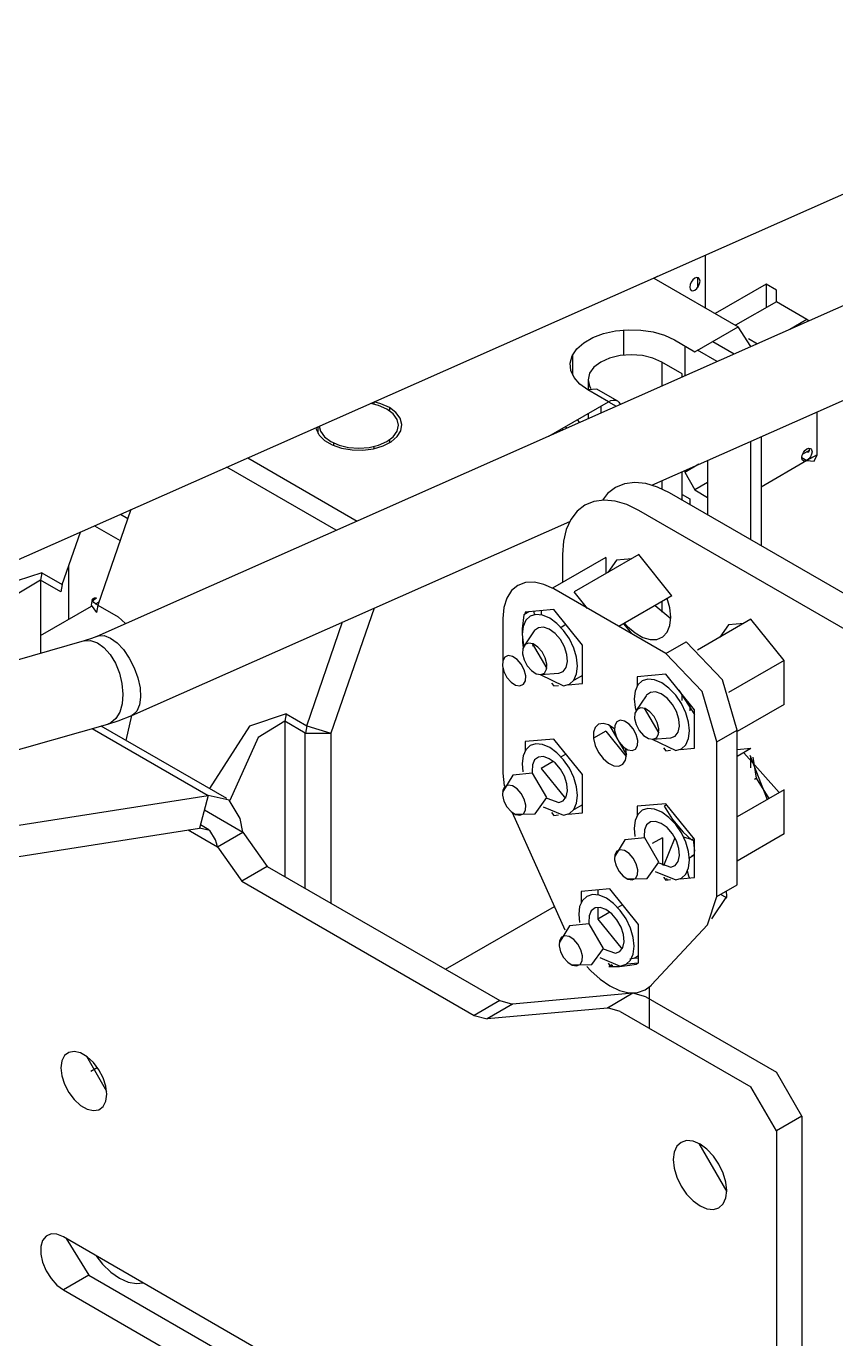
# Model space of a CAD drawing. Extents: x 0 to 258, y 0 to 184.
# Drawn here: x 17.11 to 22.73, y 50.3 to 59.41 of the extents above; entities that cross this region are included whole.
import ezdxf

# ---------------------------------------------------------------- set-up
doc = ezdxf.new("R2010")
doc.units = 0

msp = doc.modelspace()

# ---------------------------------------------------------------- linework, layer by layer
for p, q in [((15.119458, 54.852652), (25.414382, 59.413004)), ((25.414382, 58.638305), (17.602834, 55.178089)), ((21.455691, 56.228483), (25.414382, 57.982139)), ((21.825843, 57.823389), (21.825843, 57.459852)), ((21.493791, 57.676281), (21.47236, 57.663846)), ((21.46945, 57.665433), (22.055766, 57.327032)), ((21.722444, 57.619637), (21.719745, 57.602465)), ((21.719745, 57.602465), (21.722444, 57.58839)), ((21.730117, 57.637311), (21.722444, 57.619637)), ((21.722444, 57.58839), (21.730117, 57.579579)), ((21.7416, 57.652789), (21.730117, 57.637311)), ((21.730117, 57.579579), (21.7416, 57.577462)), ((21.75512, 57.663716), (21.7416, 57.652789)), ((21.7416, 57.577462), (21.75512, 57.582172)), ((21.76864, 57.668426), (21.75512, 57.663716)), ((21.75512, 57.582172), (21.76864, 57.593099)), ((21.780096, 57.666309), (21.76864, 57.668426)), ((21.76864, 57.593099), (21.780096, 57.608577)), ((21.772926, 57.668608), (21.772926, 57.597965)), ((21.787769, 57.657499), (21.780096, 57.666309)), ((21.780096, 57.608577), (21.787769, 57.626251)), ((21.790468, 57.643423), (21.787769, 57.657499)), ((21.787769, 57.626251), (21.790468, 57.643423)), ((22.249969, 57.6231), (21.896487, 57.418842)), ((22.249969, 57.6231), (22.249969, 57.459852)), ((22.320878, 57.58209), (22.249969, 57.6231)), ((22.320878, 57.500598), (22.320878, 57.58209)), ((22.320878, 57.500598), (22.038038, 57.337351)), ((22.532809, 57.378096), (22.320878, 57.500598)), ((21.203168, 57.298811), (21.290922, 57.306828)), ((21.260164, 57.305336), (21.260164, 57.130182)), ((21.290922, 57.306828), (21.37965, 57.304156)), ((21.755199, 57.15373), (22.055766, 57.327032)), ((22.143102, 57.189337), (22.055641, 57.327151)), ((22.532809, 57.378096), (22.413217, 57.30904)), ((22.54681, 57.36855), (22.533026, 57.378075)), ((22.547075, 57.368286), (22.54681, 57.36855)), ((20.934489, 57.173203), (20.982879, 57.216219)), ((20.982879, 57.216219), (21.045707, 57.252488)), ((21.045707, 57.252488), (21.120221, 57.280423)), ((21.120221, 57.280423), (21.203168, 57.298811)), ((21.37965, 57.304156), (21.465473, 57.290874)), ((21.465473, 57.290874), (21.544636, 57.267591)), ((21.544636, 57.267591), (21.613687, 57.235311)), ((21.613647, 57.235221), (21.755199, 57.15373)), ((21.878759, 57.225167), (22.028513, 57.138649)), ((22.126409, 57.24554), (22.188586, 57.209557)), ((20.888759, 57.074659), (20.902649, 57.125319)), ((20.902649, 57.125319), (20.934489, 57.173203)), ((20.906682, 56.990482), (20.906682, 57.133357)), ((21.235534, 57.127039), (21.163179, 57.109735)), ((21.313179, 57.132939), (21.235534, 57.127039)), ((21.390826, 57.127039), (21.313179, 57.132939)), ((21.463179, 57.109735), (21.390826, 57.127039)), ((21.684291, 57.194476), (21.684291, 56.986249)), ((21.908657, 57.085467), (21.772662, 57.163784)), ((20.893415, 57.023436), (20.888759, 57.074659)), ((21.053372, 57.046344), (21.023402, 57.004574)), ((21.101047, 57.08221), (21.053372, 57.046344)), ((21.163179, 57.109735), (21.101047, 57.08221)), ((21.525311, 57.08221), (21.463179, 57.109735)), ((21.666829, 57.000536), (21.525277, 57.082293)), ((21.525277, 57.082293), (21.525277, 56.915605)), ((20.916408, 56.973893), (20.893415, 57.023436)), ((20.956746, 56.928191), (20.916408, 56.973893)), ((21.023402, 57.004574), (21.013189, 56.959751)), ((21.013189, 56.959751), (21.023402, 56.914925)), ((21.013309, 56.959791), (21.013309, 56.888618)), ((21.666829, 56.978311), (21.666829, 57.000536)), ((21.01266, 56.888332), (20.956746, 56.928191)), ((21.075155, 56.894521), (21.01266, 56.888329)), ((21.154067, 56.806597), (21.012779, 56.888353)), ((21.023402, 56.914925), (21.033271, 56.89741)), ((21.216508, 56.812947), (21.075221, 56.894439)), ((19.559171, 56.780906), (19.504037, 56.794876)), ((19.527675, 56.789928), (19.527675, 56.805274)), ((19.574384, 56.792479), (19.527791, 56.805391)), ((19.616125, 56.755665), (19.559171, 56.780906)), ((19.633802, 56.76587), (19.574384, 56.792479)), ((19.679792, 56.731612), (19.633701, 56.765915)), ((19.633701, 56.765915), (19.633701, 56.765915)), ((19.633773, 56.765851), (19.633773, 56.74442)), ((20.741317, 56.568208), (21.154067, 56.806597)), ((21.10115, 56.77617), (21.10115, 56.727751)), ((21.154067, 56.806597), (21.208306, 56.775376)), ((21.15408, 56.80669), (21.171331, 56.81468)), ((21.171331, 56.81468), (21.18792, 56.818437)), ((21.18792, 56.818437), (21.203213, 56.817908)), ((21.203213, 56.817908), (21.216601, 56.81296)), ((21.216601, 56.81296), (21.227608, 56.803832)), ((21.227608, 56.803832), (21.235783, 56.790894)), ((21.235783, 56.790894), (21.237106, 56.78801)), ((19.659834, 56.722785), (19.61613, 56.755665)), ((19.687306, 56.684497), (19.659834, 56.722785)), ((19.709658, 56.691771), (19.679792, 56.731612)), ((19.696672, 56.64341), (19.687306, 56.684497)), ((19.721432, 56.648895), (19.709658, 56.691771)), ((20.93681, 56.681264), (20.953002, 56.662161)), ((21.013309, 56.72537), (21.013309, 56.688858)), ((22.603717, 56.439091), (22.603717, 56.737012)), ((19.123162, 56.626159), (19.125279, 56.616317)), ((19.125279, 56.616317), (19.14626, 56.574629)), ((19.138738, 56.58567), (19.138738, 56.633031)), ((19.146919, 56.636682), (19.156047, 56.60232)), ((19.156047, 56.60232), (19.183519, 56.564033)), ((19.659834, 56.564033), (19.687306, 56.60232)), ((19.687306, 56.60232), (19.696672, 56.64341)), ((19.688888, 56.564829), (19.714367, 56.605675)), ((19.714367, 56.605675), (19.721432, 56.648895)), ((20.835773, 56.610276), (20.835773, 56.622976)), ((20.853236, 56.633031), (20.868052, 56.624564)), ((19.14626, 56.574629), (19.18454, 56.537262)), ((19.183519, 56.564033), (19.227222, 56.531153)), ((19.18454, 56.537262), (19.237713, 56.506565)), ((19.227222, 56.531153), (19.284177, 56.505938)), ((19.237713, 56.506565), (19.302443, 56.484473)), ((19.244836, 56.521906), (19.244836, 56.503385)), ((19.284177, 56.505938), (19.350502, 56.49009)), ((19.350502, 56.49009), (19.421675, 56.484692)), ((19.421675, 56.484692), (19.492851, 56.49009)), ((19.492851, 56.49009), (19.559176, 56.505938)), ((19.523209, 56.480504), (19.590212, 56.500215)), ((19.527675, 56.481425), (19.527675, 56.497035)), ((19.559176, 56.505938), (19.61613, 56.531153)), ((19.590212, 56.500215), (19.646618, 56.528925)), ((19.61613, 56.531153), (19.659834, 56.564033)), ((19.633773, 56.542279), (19.633773, 56.520847)), ((19.646618, 56.528925), (19.688888, 56.564829)), ((22.144136, 55.847748), (22.144136, 56.533547)), ((22.21478, 56.564768), (22.21478, 55.807002)), ((22.550536, 56.469783), (22.550536, 56.4846)), ((18.650582, 56.416866), (19.409671, 55.978452)), ((19.302443, 56.484473), (19.374656, 56.472355)), ((19.374656, 56.472355), (19.449819, 56.471032)), ((19.449819, 56.471032), (19.523209, 56.480504)), ((21.84357, 56.400462), (21.84357, 56.021315)), ((22.532809, 56.398345), (22.21478, 56.21446)), ((22.532809, 56.398345), (22.21478, 56.21446)), ((22.49759, 56.418554), (22.500289, 56.435726)), ((22.500289, 56.404478), (22.49759, 56.418554)), ((22.497619, 56.418718), (22.532809, 56.398345)), ((22.500289, 56.435726), (22.507962, 56.4534)), ((22.507962, 56.395668), (22.500289, 56.404478)), ((22.502382, 56.441737), (22.550536, 56.469783)), ((22.507962, 56.4534), (22.519418, 56.468878)), ((22.519418, 56.393551), (22.507962, 56.395668)), ((22.519418, 56.468878), (22.532938, 56.479805)), ((22.532938, 56.398261), (22.519418, 56.393551)), ((22.532809, 56.459464), (22.532809, 56.459464)), ((22.603717, 56.439091), (22.532809, 56.398345)), ((22.532938, 56.479805), (22.546459, 56.484515)), ((22.532938, 56.459488), (22.545298, 56.458498)), ((22.546459, 56.409188), (22.532938, 56.398261)), ((22.532938, 56.398248), (22.58238, 56.394271)), ((22.545298, 56.458498), (22.550612, 56.469701)), ((22.546459, 56.484515), (22.557915, 56.482398)), ((22.557915, 56.424666), (22.546459, 56.409188)), ((22.557915, 56.482398), (22.565588, 56.473588)), ((22.565588, 56.44234), (22.557915, 56.424666)), ((22.565588, 56.473588), (22.568287, 56.459512)), ((22.568287, 56.459512), (22.565588, 56.44234)), ((22.58238, 56.394271), (22.603648, 56.439081)), ((19.264944, 55.914423), (18.505855, 56.352837)), ((21.666829, 56.123444), (21.666829, 56.322146)), ((21.78351, 56.373739), (21.684291, 56.316589)), ((21.684291, 56.329818), (21.684291, 56.316589)), ((21.68441, 56.316621), (21.75512, 56.194146)), ((21.203345, 56.211537), (21.149299, 56.169664)), ((21.266626, 56.237413), (21.203345, 56.211537)), ((21.337579, 56.246673), (21.266626, 56.237413)), ((21.414464, 56.239053), (21.337579, 56.246673)), ((21.495381, 56.214765), (21.414464, 56.239053)), ((21.578344, 56.174413), (21.495381, 56.214765)), ((21.525277, 56.259439), (21.525277, 56.202025)), ((21.84357, 56.245152), (21.755199, 56.194087)), ((21.125447, 56.124214), (21.054493, 56.114953)), ((21.149299, 56.169664), (21.112617, 56.123806)), ((21.202332, 56.116594), (21.125447, 56.124214)), ((24.160523, 54.683848), (21.578458, 56.174508)), ((21.666829, 56.163396), (21.719745, 56.132969)), ((21.719745, 56.132969), (21.719745, 56.092752)), ((21.755199, 56.194087), (21.84357, 56.143023)), ((17.8399, 56.057827), (17.610242, 55.394518)), ((20.937167, 56.047207), (20.893685, 55.990369)), ((20.991213, 56.089077), (20.937167, 56.047207)), ((21.054493, 56.114953), (20.991213, 56.089077)), ((21.283252, 56.092305), (21.202332, 56.116594)), ((21.366212, 56.051951), (21.283252, 56.092305)), ((24.069771, 54.491231), (21.366262, 56.052006)), ((17.587752, 55.946173), (17.765817, 55.843515)), ((17.767933, 56.025813), (17.818733, 55.996708)), ((17.845985, 54.629608), (20.885779, 55.976071)), ((20.893685, 55.990369), (20.86184, 55.919971)), ((17.362592, 55.537392), (17.489063, 55.902252)), ((20.86184, 55.919971), (20.84242, 55.837744)), ((20.84242, 55.837744), (20.835884, 55.745712)), ((21.13634, 55.725511), (20.766717, 55.511992)), ((20.835773, 55.745619), (20.835773, 55.551944)), ((21.366262, 55.745884), (20.917265, 55.486857)), ((21.13634, 55.725511), (21.13634, 55.613328)), ((21.21149, 55.707565), (21.151021, 55.621749)), ((21.316044, 55.717015), (21.21149, 55.707565)), ((21.59592, 55.460134), (21.366262, 55.745884)), ((17.221297, 55.619051), (16.965033, 55.53473)), ((17.221297, 55.619051), (17.211957, 55.568018)), ((17.221305, 55.619149), (17.362592, 55.537392)), ((17.406513, 55.663598), (17.406513, 55.295828)), ((17.406513, 55.663598), (17.406513, 55.295828)), ((17.211965, 55.568018), (17.027104, 55.45732)), ((17.353332, 55.486328), (17.212045, 55.568084)), ((17.212045, 55.568084), (17.212045, 55.05982)), ((17.362717, 55.537411), (17.353377, 55.486375)), ((20.481812, 55.495284), (20.449138, 55.443561)), ((20.52578, 55.53177), (20.481812, 55.495284)), ((20.579355, 55.551614), (20.52578, 55.53177)), ((20.640479, 55.553995), (20.579355, 55.551614)), ((20.706805, 55.53894), (20.640479, 55.553995)), ((20.775779, 55.506968), (20.706805, 55.53894)), ((21.553587, 55.057968), (20.775713, 55.506965)), ((21.00934, 55.372028), (20.917265, 55.486857)), ((17.564263, 55.394531), (17.600873, 55.343506)), ((17.571147, 55.435446), (17.564268, 55.394531)), ((17.570861, 55.430601), (17.57192, 55.436951)), ((17.574433, 55.422876), (17.570861, 55.430601)), ((17.57192, 55.436951), (17.577423, 55.441661)), ((17.57437, 55.422958), (17.585324, 55.434626)), ((17.582397, 55.414065), (17.574433, 55.422876)), ((17.577423, 55.441661), (17.587213, 55.444571)), ((17.594489, 55.404487), (17.582397, 55.414065)), ((17.585324, 55.434626), (17.600881, 55.445553)), ((17.587213, 55.444571), (17.600945, 55.44563)), ((17.610205, 55.394539), (17.594489, 55.404487)), ((17.594632, 55.404307), (17.618444, 55.418065)), ((17.610205, 55.394539), (17.600865, 55.343506)), ((17.610242, 55.394518), (17.751529, 55.313026)), ((20.449138, 55.443561), (20.42903, 55.378587)), ((21.59592, 55.460134), (21.226562, 55.24688)), ((21.478361, 55.392173), (21.587012, 55.302033)), ((21.525277, 55.419388), (21.525277, 55.345041)), ((21.580754, 55.376727), (21.563292, 55.441169)), ((17.212045, 55.183645), (17.564998, 55.387374)), ((17.801731, 55.266245), (17.751627, 55.312899)), ((19.52794, 55.374674), (19.227109, 54.506577)), ((20.42903, 55.378587), (20.42223, 55.302861)), ((20.42223, 55.302707), (20.42223, 55.011666)), ((20.567182, 55.328229), (20.555011, 55.229341)), ((20.602147, 55.348216), (20.567222, 55.328107)), ((20.775713, 55.363826), (20.577011, 55.346099)), ((20.577011, 55.346099), (20.577011, 55.333928)), ((20.611441, 55.318024), (20.580863, 55.289661)), ((20.65129, 55.330327), (20.611441, 55.318024)), ((20.642099, 55.328636), (20.638394, 55.351655)), ((20.697695, 55.32575), (20.65129, 55.330327)), ((20.687342, 55.355888), (20.687342, 55.328107)), ((20.747495, 55.304557), (20.697695, 55.32575)), ((20.797295, 55.268237), (20.747495, 55.304557)), ((20.974679, 55.116441), (20.775713, 55.363826)), ((21.587184, 55.311954), (21.580754, 55.376727)), ((21.580754, 55.254595), (21.587184, 55.311954)), ((19.059892, 54.557642), (19.309129, 55.277836)), ((20.555011, 55.229341), (20.557392, 55.135041)), ((20.561628, 55.247169), (20.555067, 55.193448)), ((20.580863, 55.289661), (20.561628, 55.247169)), ((20.639982, 55.215395), (20.569338, 55.113001)), ((20.642088, 55.218043), (20.639971, 55.215318)), ((20.66884, 55.238072), (20.642088, 55.218043)), ((20.704119, 55.241221), (20.66884, 55.238072)), ((20.744098, 55.227171), (20.704119, 55.241221)), ((20.784447, 55.197419), (20.744098, 55.227171)), ((20.8437, 55.219252), (20.797295, 55.268237)), ((20.85985, 55.259316), (20.825984, 55.239736)), ((20.883549, 55.160936), (20.8437, 55.219252)), ((21.259635, 55.26593), (21.316785, 55.194757)), ((21.266231, 55.269711), (21.287848, 55.24619)), ((21.287848, 55.24619), (21.339568, 55.20161)), ((21.561863, 55.207984), (21.580754, 55.254595)), ((22.144136, 55.296886), (21.774249, 55.083368)), ((21.989306, 55.258542), (21.928837, 55.172726)), ((22.09386, 55.267991), (21.989306, 55.258542)), ((22.373794, 55.011137), (22.144136, 55.296886)), ((17.515521, 55.146339), (15.063101, 54.448369)), ((17.565059, 55.162642), (17.515614, 55.146265)), ((17.515614, 55.146278), (17.515667, 55.146294)), ((17.515667, 55.146294), (17.559807, 55.149045)), ((17.559807, 55.149045), (17.606326, 55.133488)), ((17.602902, 55.178173), (17.565059, 55.162642)), ((17.600063, 55.17684), (17.613557, 55.181946)), ((17.606326, 55.133488), (17.652308, 55.1006)), ((17.613557, 55.181946), (17.653136, 55.183005)), ((17.653136, 55.183005), (17.697195, 55.166548)), ((17.697195, 55.166548), (17.742959, 55.13358)), ((17.742959, 55.13358), (17.787558, 55.086178)), ((20.555067, 55.193448), (20.561628, 55.132157)), ((20.557392, 55.135041), (20.563716, 55.097761)), ((20.575492, 55.120468), (20.560861, 55.094644)), ((20.561628, 55.132157), (20.566973, 55.109641)), ((20.60039, 55.131316), (20.575492, 55.120468)), ((20.63174, 55.125495), (20.60039, 55.131316)), ((20.625639, 55.127855), (20.725948, 54.954098)), ((20.664779, 55.103931), (20.63174, 55.125495)), ((20.820793, 55.155197), (20.784447, 55.197419)), ((20.849198, 55.105082), (20.820793, 55.155197)), ((20.914127, 55.097269), (20.883549, 55.160936)), ((21.339568, 55.20161), (21.39284, 55.170858)), ((21.39284, 55.170858), (21.444563, 55.155723)), ((21.444563, 55.155723), (21.49173, 55.157046)), ((21.49173, 55.157046), (21.531603, 55.174826)), ((21.531603, 55.174826), (21.561863, 55.207984)), ((21.553587, 55.057968), (21.695139, 55.13946)), ((21.946418, 54.876482), (21.695017, 55.139584)), ((17.652308, 55.1006), (17.694864, 55.052451)), ((17.694864, 55.052451), (17.731312, 54.992071)), ((17.787558, 55.086178), (17.82819, 55.027319)), ((17.82819, 55.027319), (17.862297, 54.960702)), ((20.435528, 55.033864), (20.421505, 55.009099)), ((20.459393, 55.044263), (20.435528, 55.033864)), ((20.489439, 55.038706), (20.459393, 55.044263)), ((20.521099, 55.018042), (20.489439, 55.038706)), ((20.560861, 55.094644), (20.558744, 55.057746)), ((20.558744, 55.057746), (20.569381, 55.015399)), ((20.62834, 55.112737), (20.635484, 55.116705)), ((20.694473, 55.069882), (20.664779, 55.103931)), ((20.716301, 55.028536), (20.694473, 55.069882)), ((20.726937, 54.986189), (20.716301, 55.028536)), ((20.866581, 55.052504), (20.849198, 55.105082)), ((20.871053, 55.003165), (20.866581, 55.052504)), ((20.933362, 55.032584), (20.914127, 55.097269)), ((20.939924, 54.971293), (20.933362, 55.032584)), ((20.974679, 54.851329), (20.974679, 55.116441)), ((21.804997, 54.794843), (21.553595, 55.057944)), ((17.731312, 54.992071), (17.759372, 54.92325)), ((17.862297, 54.960702), (17.88775, 54.890513)), ((20.421505, 55.009099), (20.419388, 54.973738)), ((20.419388, 54.973738), (20.429575, 54.933156)), ((20.42223, 54.956897), (20.42223, 54.229559)), ((20.549555, 54.985409), (20.521099, 55.018042)), ((20.570484, 54.945787), (20.549555, 54.985409)), ((20.569381, 55.015399), (20.591209, 54.974053)), ((20.58067, 54.905206), (20.570484, 54.945787)), ((20.591209, 54.974053), (20.620903, 54.940001)), ((20.620903, 54.940001), (20.653939, 54.918437)), ((20.710189, 54.923465), (20.72482, 54.949288)), ((20.72482, 54.949288), (20.726937, 54.986189)), ((20.840811, 54.934648), (20.862136, 54.962406)), ((20.862136, 54.962406), (20.871053, 55.003165)), ((20.933362, 54.917572), (20.939924, 54.971293)), ((22.373794, 55.011137), (21.988826, 54.788887)), ((22.373794, 54.70475), (22.373794, 55.011137)), ((17.759372, 54.92325), (17.777284, 54.850315)), ((17.777273, 54.850294), (17.783888, 54.777825)), ((17.887752, 54.890537), (17.90294, 54.821187)), ((20.429575, 54.933156), (20.450503, 54.893532)), ((20.450503, 54.893532), (20.478962, 54.860901)), ((20.478962, 54.860901), (20.510622, 54.840237)), ((20.540665, 54.834705), (20.564531, 54.845077)), ((20.564531, 54.845077), (20.578554, 54.869842)), ((20.578554, 54.869842), (20.58067, 54.905206)), ((20.653939, 54.918437), (20.685292, 54.912617)), ((20.680836, 54.912421), (20.8437, 54.834411)), ((20.684961, 54.912712), (20.808786, 54.922766)), ((20.685292, 54.912617), (20.710189, 54.923465)), ((20.759573, 54.85371), (20.775713, 54.833602)), ((20.809365, 54.922901), (20.840811, 54.934648)), ((20.8437, 54.834411), (20.883549, 54.846714)), ((20.875196, 54.842333), (20.974679, 54.851329)), ((20.883549, 54.846714), (20.914127, 54.87508)), ((20.914127, 54.87508), (20.933362, 54.917572)), ((20.915148, 54.876464), (20.917265, 54.873818)), ((20.974679, 54.907156), (20.917265, 54.873818)), ((21.553587, 54.914829), (21.354621, 54.897102)), ((21.354621, 54.897102), (21.354621, 54.83466)), ((21.389257, 54.869), (21.358679, 54.840634)), ((21.429106, 54.881303), (21.389257, 54.869)), ((21.475511, 54.8767), (21.429106, 54.881303)), ((21.525311, 54.855533), (21.475511, 54.8767)), ((21.575111, 54.819214), (21.525311, 54.855533)), ((21.752553, 54.667443), (21.553587, 54.914829)), ((22.048569, 54.527212), (21.946418, 54.876482)), ((17.783888, 54.777825), (17.778808, 54.71038)), ((17.906908, 54.757034), (17.899394, 54.702106)), ((17.90294, 54.821187), (17.906908, 54.757034)), ((20.510622, 54.840237), (20.540665, 54.834681)), ((20.775713, 54.833602), (20.808521, 54.836512)), ((21.339444, 54.798142), (21.332882, 54.744421)), ((21.358679, 54.840634), (21.339444, 54.798142)), ((21.417856, 54.766398), (21.346948, 54.664004)), ((21.419904, 54.76902), (21.417787, 54.766294)), ((21.446658, 54.789048), (21.419904, 54.76902)), ((21.481935, 54.792197), (21.446658, 54.789048)), ((21.521914, 54.778148), (21.481935, 54.792197)), ((21.562263, 54.748395), (21.521914, 54.778148)), ((21.621516, 54.770229), (21.575111, 54.819214)), ((21.661365, 54.711915), (21.621516, 54.770229)), ((21.642574, 54.804164), (21.752469, 54.634818)), ((21.666829, 54.732266), (21.666829, 54.77407)), ((21.907149, 54.445572), (21.804997, 54.794843)), ((17.778808, 54.71038), (17.762351, 54.652193)), ((17.899394, 54.702106), (17.8809, 54.659855)), ((21.332882, 54.744421), (21.339444, 54.683131)), ((21.353308, 54.671444), (21.338677, 54.645594)), ((21.339444, 54.683131), (21.344048, 54.663393)), ((21.378206, 54.682292), (21.353308, 54.671444)), ((21.409559, 54.676471), (21.378206, 54.682292)), ((21.403455, 54.678831), (21.503763, 54.505072)), ((21.442594, 54.654908), (21.409559, 54.676471)), ((21.598608, 54.706173), (21.562263, 54.748395)), ((21.627014, 54.656058), (21.598608, 54.706173)), ((21.691943, 54.648245), (21.661365, 54.711915)), ((21.719745, 54.708189), (21.719745, 54.660035)), ((21.752553, 54.402331), (21.752553, 54.667443)), ((22.373794, 54.70475), (22.048622, 54.516896)), ((17.700097, 54.577409), (17.679856, 54.569206)), ((17.679864, 54.569199), (17.75059, 54.591715)), ((17.735554, 54.60692), (17.700097, 54.577409)), ((17.762351, 54.652193), (17.735554, 54.60692)), ((17.75059, 54.591715), (17.845909, 54.629592)), ((17.807356, 54.455327), (17.846086, 54.629706)), ((17.852568, 54.632939), (17.845927, 54.629579)), ((17.8809, 54.659855), (17.852568, 54.632939)), ((18.918351, 54.639361), (18.662087, 54.55504)), ((18.909019, 54.58833), (18.723791, 54.477108)), ((18.918351, 54.639361), (18.909011, 54.58833)), ((19.050367, 54.506577), (18.90908, 54.588333)), ((18.90908, 54.588333), (18.90908, 53.510157)), ((18.91834, 54.639398), (19.059892, 54.557642)), ((21.118538, 54.573252), (21.086873, 54.567643)), ((21.155207, 54.562801), (21.118538, 54.573252)), ((21.213373, 54.584867), (21.19935, 54.560102)), ((21.237212, 54.595265), (21.213373, 54.584867)), ((21.267258, 54.589709), (21.237212, 54.595265)), ((21.298918, 54.569045), (21.267258, 54.589709)), ((21.338677, 54.645594), (21.33656, 54.608695)), ((21.33656, 54.608695), (21.347196, 54.566349)), ((21.472289, 54.620858), (21.442594, 54.654908)), ((21.494117, 54.579512), (21.472289, 54.620858)), ((21.504753, 54.537165), (21.494117, 54.579512)), ((21.644397, 54.603481), (21.627014, 54.656058)), ((21.648869, 54.554141), (21.644397, 54.603481)), ((21.711178, 54.58356), (21.691943, 54.648245)), ((21.71774, 54.522269), (21.711178, 54.58356)), ((15.227407, 53.871049), (17.679827, 54.569283)), ((17.57029, 54.538062), (18.375945, 54.07319)), ((18.504797, 54.052553), (17.633261, 54.555789)), ((18.662087, 54.55504), (18.386076, 54.121238)), ((19.050367, 53.428666), (19.050367, 54.506577)), ((19.059771, 54.557721), (19.050431, 54.506688)), ((19.050441, 54.506688), (19.227217, 54.506688)), ((19.059771, 54.557721), (19.227217, 54.506688)), ((19.227109, 54.506577), (19.227109, 53.326537)), ((21.13634, 54.520864), (21.050879, 54.471387)), ((21.063643, 54.546582), (21.051366, 54.512358)), ((21.051366, 54.512358), (21.051366, 54.468681)), ((21.086873, 54.567643), (21.063643, 54.546582)), ((21.13634, 54.520864), (21.278685, 54.343594)), ((21.192902, 54.537427), (21.155207, 54.562801)), ((21.162893, 54.558795), (21.279577, 54.356627)), ((21.196553, 54.534173), (21.192902, 54.537427)), ((21.19935, 54.560102), (21.197233, 54.524741)), ((21.197233, 54.524741), (21.207446, 54.484159)), ((21.207446, 54.484159), (21.228375, 54.444535)), ((21.327374, 54.536411), (21.298918, 54.569045)), ((21.348302, 54.49679), (21.327374, 54.536411)), ((21.347196, 54.566349), (21.369024, 54.525003)), ((21.358489, 54.456208), (21.348302, 54.49679)), ((21.369024, 54.525003), (21.398719, 54.490951)), ((21.398719, 54.490951), (21.431757, 54.469387)), ((21.488005, 54.474441), (21.502636, 54.500264)), ((21.502636, 54.500264), (21.504753, 54.537165)), ((21.587184, 54.473877), (21.618627, 54.485625)), ((21.618627, 54.485625), (21.639952, 54.513382)), ((21.639952, 54.513382), (21.648869, 54.554141)), ((21.711178, 54.468546), (21.71774, 54.522269)), ((21.90707, 54.445458), (22.048622, 54.527214)), ((22.048622, 53.453801), (22.048622, 54.527214)), ((18.723791, 54.477108), (18.526062, 54.038162)), ((20.580863, 54.391465), (20.561628, 54.348973)), ((20.775713, 54.465567), (20.577011, 54.44784)), ((20.577011, 54.44784), (20.577011, 54.385398)), ((20.611441, 54.419828), (20.580863, 54.391465)), ((20.65129, 54.432131), (20.611441, 54.419828)), ((20.697695, 54.427528), (20.65129, 54.432131)), ((20.747495, 54.406361), (20.697695, 54.427528)), ((20.797295, 54.370042), (20.747495, 54.406361)), ((20.974679, 54.218182), (20.775713, 54.465567)), ((21.051366, 54.468681), (21.063643, 54.420278)), ((21.063643, 54.420278), (21.086873, 54.372396)), ((21.228375, 54.444535), (21.256831, 54.411904)), ((21.256831, 54.411904), (21.288491, 54.39124)), ((21.279479, 54.358675), (21.274981, 54.398098)), ((21.288491, 54.39124), (21.318537, 54.385684)), ((21.318484, 54.385681), (21.342349, 54.396079)), ((21.342349, 54.396079), (21.356372, 54.420844)), ((21.356372, 54.420844), (21.358489, 54.456208)), ((21.431757, 54.469387), (21.463108, 54.463566)), ((21.458652, 54.463397), (21.621516, 54.385387)), ((21.462835, 54.46345), (21.58666, 54.473769)), ((21.463108, 54.463593), (21.488005, 54.474441)), ((21.537447, 54.404713), (21.553587, 54.384604)), ((21.621516, 54.385387), (21.661365, 54.397691)), ((21.652806, 54.393335), (21.752553, 54.402331)), ((21.661365, 54.397691), (21.691943, 54.426056)), ((21.691943, 54.426056), (21.711178, 54.468546)), ((21.90707, 53.37231), (21.90707, 54.445458)), ((22.144136, 54.398627), (22.048622, 54.39016)), ((22.144136, 54.398627), (22.048622, 54.343594)), ((20.561628, 54.348973), (20.555067, 54.295252)), ((20.642088, 54.319879), (20.626769, 54.285145)), ((20.66884, 54.339908), (20.642088, 54.319879)), ((20.704119, 54.343057), (20.66884, 54.339908)), ((20.771744, 54.310256), (20.687342, 54.261573)), ((20.744098, 54.328981), (20.704119, 54.343057)), ((20.784447, 54.299226), (20.744098, 54.328981)), ((20.820793, 54.257006), (20.784447, 54.299226)), ((20.8437, 54.321054), (20.797295, 54.370042)), ((20.85985, 54.361056), (20.825984, 54.341742)), ((20.883549, 54.26274), (20.8437, 54.321054)), ((21.086873, 54.372396), (21.118538, 54.330224)), ((21.118538, 54.330224), (21.155207, 54.298334)), ((21.155207, 54.298334), (21.192902, 54.280184)), ((21.25537, 54.291323), (21.273362, 54.319345)), ((21.273362, 54.319345), (21.27958, 54.358834)), ((21.27958, 54.358834), (21.27958, 54.358834)), ((21.553587, 54.384604), (21.586131, 54.387515)), ((22.341102, 54.093978), (22.09386, 54.369796)), ((22.13536, 54.352307), (22.256179, 54.044954)), ((22.144136, 54.265806), (22.144136, 54.347563)), ((22.156498, 54.339892), (22.18121, 54.194462)), ((20.490929, 54.214905), (20.419037, 54.096696)), ((20.422225, 54.229442), (20.429712, 54.141603)), ((20.628605, 54.228596), (20.490929, 54.214905)), ((20.555067, 54.295252), (20.560782, 54.238205)), ((20.626769, 54.285145), (20.624652, 54.239473)), ((20.624652, 54.239473), (20.62571, 54.229683)), ((20.726508, 54.059003), (20.628605, 54.228596)), ((20.687342, 54.261573), (20.855617, 54.052288)), ((20.849198, 54.206892), (20.820793, 54.257006)), ((20.914127, 54.199071), (20.883549, 54.26274)), ((20.974679, 53.953069), (20.974679, 54.218182)), ((21.192902, 54.280184), (21.227541, 54.277803)), ((21.227541, 54.277803), (21.25537, 54.291323)), ((20.435528, 54.135724), (20.421505, 54.110959)), ((20.459393, 54.146122), (20.435528, 54.135724)), ((20.489439, 54.14054), (20.459393, 54.146122)), ((20.521099, 54.119876), (20.489439, 54.14054)), ((20.549555, 54.087242), (20.521099, 54.119876)), ((20.866581, 54.154314), (20.849198, 54.206892)), ((20.871053, 54.104974), (20.866581, 54.154314)), ((20.933362, 54.134388), (20.914127, 54.199071)), ((20.939924, 54.073097), (20.933362, 54.134388)), ((22.168742, 54.18749), (22.181178, 54.194634)), ((22.181212, 54.194462), (22.269123, 54.052426)), ((16.187844, 53.729497), (18.375945, 54.07319)), ((18.375945, 54.07319), (18.315356, 53.846442)), ((18.521269, 54.040676), (18.375868, 54.07306)), ((18.598719, 53.91343), (18.521269, 54.040676)), ((20.421505, 54.110959), (20.419388, 54.075598)), ((20.419388, 54.075598), (20.429575, 54.035016)), ((20.429575, 54.035016), (20.450503, 53.995392)), ((20.570484, 54.047618), (20.549555, 54.087242)), ((20.58067, 54.007036), (20.570484, 54.047618)), ((20.645802, 53.946625), (20.726508, 54.059003)), ((20.725948, 54.055902), (20.809365, 54.024708)), ((20.809365, 54.024708), (20.840811, 54.036455)), ((20.840811, 54.036455), (20.862136, 54.064215)), ((20.862136, 54.064215), (20.871053, 54.104974)), ((20.933362, 54.019374), (20.939924, 54.073097)), ((22.373794, 54.112877), (22.048622, 53.925024)), ((22.373794, 53.80649), (22.373794, 54.112877)), ((18.349222, 53.973442), (18.617509, 53.818661)), ((20.450503, 53.995392), (20.478962, 53.962758)), ((20.478962, 53.962758), (20.510622, 53.942094)), ((20.487318, 53.95598), (20.852707, 53.142122)), ((20.507481, 53.943484), (20.645802, 53.946625)), ((20.510622, 53.942094), (20.540665, 53.936538)), ((20.540665, 53.936512), (20.564531, 53.94691)), ((20.564531, 53.94691), (20.578554, 53.971675)), ((20.578554, 53.971675), (20.58067, 54.007036)), ((20.700921, 53.995482), (20.8437, 53.936215)), ((20.759573, 53.955451), (20.775713, 53.935342)), ((20.775713, 53.935342), (20.808521, 53.938253)), ((20.8437, 53.936215), (20.883549, 53.948519)), ((20.875196, 53.944074), (20.974679, 53.953069)), ((20.883549, 53.948519), (20.914127, 53.976884)), ((20.914127, 53.976884), (20.933362, 54.019374)), ((20.915148, 53.978205), (20.917265, 53.975823)), ((20.974679, 54.008896), (20.917265, 53.975823)), ((21.358679, 53.942441), (21.339444, 53.899949)), ((21.553587, 54.016569), (21.354621, 53.998842)), ((21.354621, 53.998842), (21.354621, 53.936401)), ((21.389257, 53.970804), (21.358679, 53.942441)), ((21.429106, 53.983107), (21.389257, 53.970804)), ((21.475511, 53.978504), (21.429106, 53.983107)), ((21.525311, 53.957337), (21.475511, 53.978504)), ((21.575111, 53.921018), (21.525311, 53.957337)), ((21.559937, 54.008632), (21.542475, 53.998578)), ((21.542607, 53.998681), (21.599312, 53.905952)), ((21.752553, 53.769184), (21.553587, 54.016569)), ((16.127519, 53.502749), (18.315356, 53.846442)), ((18.388108, 53.830139), (18.315409, 53.846331)), ((18.379914, 53.836124), (18.321706, 53.869726)), ((18.617509, 53.818661), (18.598724, 53.913382)), ((21.339444, 53.899949), (21.332882, 53.846228)), ((21.332882, 53.846228), (21.338597, 53.789181)), ((21.419904, 53.870855), (21.404584, 53.836121)), ((21.446658, 53.890884), (21.419904, 53.870855)), ((21.481935, 53.894033), (21.446658, 53.890884)), ((21.521914, 53.879957), (21.481935, 53.894033)), ((21.562263, 53.850202), (21.521914, 53.879957)), ((21.598608, 53.807983), (21.562263, 53.850202)), ((21.621516, 53.87203), (21.575111, 53.921018)), ((21.599312, 53.905952), (21.673467, 53.818069)), ((21.661365, 53.813716), (21.621516, 53.87203)), ((18.237039, 53.834007), (18.440768, 53.716532)), ((18.426832, 53.766517), (18.388108, 53.830139)), ((18.43277, 53.743364), (18.426817, 53.766515)), ((18.440768, 53.716532), (18.617509, 53.818661)), ((18.617457, 53.818537), (18.785276, 53.581677)), ((21.268745, 53.765881), (21.196852, 53.647672)), ((21.406421, 53.779572), (21.268745, 53.765881)), ((21.404584, 53.836121), (21.402468, 53.790449)), ((21.402468, 53.790449), (21.403526, 53.780659)), ((21.504324, 53.609979), (21.406421, 53.779572)), ((21.529775, 53.780561), (21.459131, 53.739815)), ((21.529775, 53.780561), (21.529775, 53.589797)), ((21.616529, 53.77905), (21.537103, 53.584577)), ((21.627014, 53.757868), (21.598608, 53.807983)), ((21.644397, 53.70529), (21.627014, 53.757868)), ((21.691943, 53.750047), (21.661365, 53.813716)), ((21.673467, 53.818069), (21.730754, 53.764625)), ((21.728498, 53.768994), (21.67711, 53.784075)), ((21.752469, 53.756982), (21.728498, 53.768994)), ((21.730858, 53.764686), (21.748055, 53.77474)), ((21.746444, 53.760027), (21.746283, 53.750317)), ((21.746468, 53.759924), (21.746733, 53.760188)), ((21.752553, 53.504072), (21.752553, 53.769184)), ((22.373794, 53.80649), (22.048622, 53.618636)), ((18.440681, 53.716485), (18.43277, 53.743364)), ((18.440681, 53.716485), (18.6085, 53.479627)), ((21.19935, 53.661909), (21.197233, 53.626547)), ((21.213373, 53.686674), (21.19935, 53.661909)), ((21.237212, 53.697046), (21.213373, 53.686674)), ((21.267258, 53.691489), (21.237212, 53.697046)), ((21.298918, 53.670825), (21.267258, 53.691489)), ((21.327374, 53.638192), (21.298918, 53.670825)), ((21.648869, 53.655951), (21.644397, 53.70529)), ((21.711178, 53.685364), (21.691943, 53.750047)), ((21.71774, 53.624071), (21.711178, 53.685364)), ((21.752553, 53.66388), (21.730593, 53.65118)), ((21.746283, 53.750317), (21.752474, 53.686788)), ((18.785255, 53.581595), (18.608514, 53.47973)), ((18.785255, 53.581595), (20.40027, 52.649469)), ((21.197233, 53.626547), (21.207446, 53.585966)), ((21.207446, 53.585966), (21.228375, 53.546342)), ((21.348302, 53.598568), (21.327374, 53.638192)), ((21.358489, 53.557986), (21.348302, 53.598568)), ((21.423619, 53.497602), (21.504324, 53.609979)), ((21.503787, 53.60686), (21.587184, 53.575684)), ((21.587184, 53.575684), (21.618627, 53.587432)), ((21.618627, 53.587432), (21.639952, 53.615192)), ((21.639952, 53.615192), (21.648869, 53.655951)), ((21.691943, 53.527861), (21.711178, 53.57035)), ((21.711178, 53.57035), (21.71774, 53.624071)), ((21.717232, 53.640203), (21.737313, 53.654517)), ((21.737313, 53.654517), (21.752448, 53.658009)), ((18.608514, 53.47973), (20.223528, 52.54734)), ((21.228375, 53.546342), (21.256831, 53.513708)), ((21.256831, 53.513708), (21.288491, 53.493044)), ((21.2853, 53.49446), (21.423619, 53.497602)), ((21.288491, 53.493044), (21.318537, 53.487488)), ((21.318484, 53.487488), (21.342349, 53.49786)), ((21.342349, 53.49786), (21.356372, 53.522625)), ((21.356372, 53.522625), (21.358489, 53.557986)), ((21.478736, 53.546458), (21.621516, 53.487192)), ((21.537447, 53.506453), (21.553587, 53.486345)), ((21.553587, 53.486345), (21.586131, 53.489255)), ((21.558593, 53.497098), (21.559387, 53.494716)), ((21.559387, 53.494716), (21.562191, 53.487123)), ((21.621516, 53.487192), (21.661365, 53.499495)), ((21.652806, 53.495076), (21.752553, 53.504072)), ((21.661365, 53.499495), (21.691943, 53.527861)), ((21.71366, 53.513068), (21.703341, 53.547993)), ((21.718687, 53.501162), (21.71366, 53.513068)), ((21.16465, 53.424697), (20.965684, 53.40697)), ((20.965684, 53.40697), (20.965684, 53.331035)), ((21.080777, 53.417024), (21.080777, 53.383422)), ((21.363616, 53.177312), (21.16465, 53.424697)), ((21.90707, 53.37231), (22.048622, 53.453801)), ((21.935494, 53.388579), (21.940627, 53.384822)), ((21.976126, 53.372839), (21.973745, 53.410674)), ((20.022974, 52.867221), (20.779946, 53.304047)), ((20.954955, 53.30242), (20.948393, 53.248699)), ((20.97419, 53.344912), (20.954955, 53.30242)), ((21.004768, 53.373278), (20.97419, 53.344912)), ((21.044617, 53.385581), (21.004768, 53.373278)), ((21.091022, 53.381004), (21.044617, 53.385581)), ((21.097446, 53.296504), (21.062169, 53.293355)), ((21.080777, 53.297168), (21.080777, 53.215147)), ((21.140822, 53.359811), (21.091022, 53.381004)), ((21.137427, 53.282428), (21.097446, 53.296504)), ((21.190621, 53.323491), (21.140822, 53.359811)), ((21.237027, 53.274507), (21.190621, 53.323491)), ((21.253021, 53.314631), (21.219419, 53.295051)), ((21.84321, 53.174952), (21.907149, 53.372214)), ((21.872735, 53.216383), (21.976092, 53.372738)), ((21.940627, 53.384822), (21.97593, 53.362782)), ((20.948393, 53.248699), (20.954108, 53.191652)), ((21.020098, 53.238595), (21.017981, 53.192922)), ((21.035417, 53.273327), (21.020098, 53.238595)), ((21.062169, 53.293355), (21.035417, 53.273327)), ((21.165179, 53.263831), (21.080777, 53.215147)), ((21.080777, 53.215147), (21.249052, 53.005862)), ((21.177776, 53.252676), (21.137427, 53.282428)), ((21.214122, 53.210454), (21.177776, 53.252676)), ((21.242525, 53.160339), (21.214122, 53.210454)), ((21.276878, 53.216192), (21.237027, 53.274507)), ((21.307453, 53.152523), (21.276878, 53.216192)), ((20.884255, 53.168356), (20.812363, 53.050145)), ((21.021931, 53.182048), (20.884255, 53.168356)), ((21.017981, 53.192922), (21.019039, 53.183133)), ((21.119835, 53.012456), (21.021931, 53.182048)), ((21.259908, 53.107761), (21.242525, 53.160339)), ((21.326689, 53.087838), (21.307453, 53.152523)), ((21.363616, 52.911935), (21.363616, 53.177312)), ((21.454368, 52.758213), (21.843305, 53.174931)), ((20.814837, 53.064383), (20.81272, 53.029021)), ((20.81272, 53.029021), (20.822907, 52.988439)), ((20.82886, 53.089148), (20.814837, 53.064383)), ((20.852725, 53.099546), (20.82886, 53.089148)), ((20.882769, 53.09399), (20.852725, 53.099546)), ((20.914429, 53.073326), (20.882769, 53.09399)), ((20.942884, 53.040692), (20.914429, 53.073326)), ((20.963813, 53.001071), (20.942884, 53.040692)), ((21.255463, 53.017663), (21.264379, 53.058422)), ((21.264379, 53.058422), (21.259908, 53.107761)), ((21.33325, 53.026547), (21.326689, 53.087838)), ((21.326689, 52.972824), (21.33325, 53.026547)), ((20.822907, 52.988439), (20.843835, 52.948815)), ((20.843835, 52.948815), (20.872291, 52.916184)), ((20.973999, 52.960489), (20.963813, 53.001071)), ((20.971883, 52.925125), (20.973999, 52.960489)), ((21.03913, 52.900077), (21.119835, 53.012456)), ((21.094247, 52.948932), (21.237027, 52.889665)), ((21.119274, 53.009352), (21.202694, 52.978158)), ((21.202694, 52.978158), (21.234137, 52.989905)), ((21.234137, 52.989905), (21.255463, 53.017663)), ((21.327739, 52.94177), (21.303239, 52.938304)), ((21.307453, 52.930334), (21.326689, 52.972824)), ((21.363561, 52.943357), (21.327739, 52.94177)), ((21.363616, 52.959825), (21.33266, 52.941833)), ((20.872291, 52.916184), (20.903951, 52.895521)), ((20.90081, 52.896933), (21.03913, 52.900077)), ((20.903951, 52.895521), (20.933997, 52.889964)), ((20.933994, 52.889962), (20.95786, 52.90036)), ((20.95786, 52.90036), (20.971883, 52.925125)), ((21.005305, 52.88703), (21.032245, 52.857368)), ((21.032245, 52.857368), (21.097226, 52.797627)), ((21.153008, 52.90876), (21.16465, 52.894208)), ((21.177879, 52.898177), (21.158035, 52.8868)), ((21.158117, 52.886784), (21.174469, 52.885726)), ((21.16465, 52.894208), (21.184494, 52.89606)), ((21.174469, 52.885726), (21.231068, 52.886784)), ((21.231068, 52.886784), (21.302977, 52.89578)), ((21.237027, 52.889665), (21.276878, 52.901968)), ((21.276878, 52.901968), (21.307453, 52.930334)), ((21.281331, 52.904792), (21.363616, 52.911935)), ((21.302977, 52.89578), (21.34627, 52.903479)), ((21.346154, 52.903733), (21.363616, 52.913523)), ((21.097226, 52.797627), (21.164687, 52.751183)), ((21.164687, 52.751183), (21.232148, 52.71974)), ((21.410286, 52.723867), (21.4543, 52.757969)), ((21.325252, 52.700533), (20.48864, 52.625656)), ((21.325252, 52.700533), (21.14851, 52.598404)), ((21.232148, 52.71974), (21.297129, 52.704447)), ((21.297129, 52.704447), (21.357245, 52.70577)), ((21.41358, 52.676795), (21.325191, 52.700475)), ((21.357245, 52.70577), (21.410286, 52.723867)), ((21.413623, 52.676721), (22.320878, 52.153111)), ((21.436906, 52.741808), (21.436906, 52.459234)), ((20.40027, 52.649469), (20.223528, 52.54734)), ((20.48864, 52.625656), (20.311899, 52.523527)), ((21.14851, 52.598404), (20.311899, 52.523527)), ((20.400288, 52.64935), (20.488675, 52.62567)), ((21.236802, 52.574743), (21.148415, 52.598423)), ((21.236881, 52.574857), (22.144136, 52.050982)), ((20.223512, 52.5473), (20.311899, 52.52362)), ((17.44638, 52.296671), (17.408286, 52.290401)), ((17.48983, 52.286326), (17.44638, 52.296671)), ((17.359817, 52.231282), (17.353387, 52.183245)), ((17.378629, 52.267991), (17.359817, 52.231282)), ((17.408286, 52.290401), (17.378629, 52.267991)), ((17.535114, 52.260185), (17.48983, 52.286326)), ((17.531272, 52.262995), (17.670474, 52.021867)), ((17.578563, 52.220371), (17.535114, 52.260185)), ((17.616661, 52.170105), (17.578563, 52.220371)), ((17.353387, 52.183245), (17.359817, 52.127762)), ((17.359817, 52.127762), (17.378629, 52.069336)), ((17.5605, 52.159726), (17.606009, 52.18592)), ((17.646315, 52.113466), (17.616661, 52.170105)), ((17.665127, 52.055041), (17.646315, 52.113466)), ((22.497582, 51.846878), (22.320806, 52.153064)), ((17.378629, 52.069336), (17.408286, 52.012697)), ((17.671583, 51.99956), (17.665127, 52.055041)), ((22.320806, 51.744828), (22.144028, 52.051014)), ((17.408286, 52.012697), (17.44638, 51.962432)), ((17.44638, 51.962432), (17.48983, 51.922617)), ((17.646315, 51.914812), (17.665127, 51.95152)), ((17.665127, 51.95152), (17.671583, 51.99956)), ((17.48983, 51.922617), (17.535114, 51.896476)), ((17.535114, 51.896476), (17.578563, 51.886131)), ((17.578563, 51.886131), (17.616661, 51.892402)), ((17.616661, 51.892402), (17.646315, 51.914812)), ((22.497619, 51.846989), (22.320878, 51.74486)), ((22.497619, 51.846989), (22.497619, 50.089099)), ((21.659224, 51.665908), (21.629726, 51.638548)), ((21.697666, 51.677788), (21.659224, 51.665908)), ((21.742433, 51.673343), (21.697666, 51.677788)), ((21.790473, 51.652917), (21.742433, 51.673343)), ((21.78184, 51.657669), (21.975888, 51.321529)), ((21.78184, 51.657669), (21.975888, 51.321529)), ((22.320878, 51.74486), (22.320878, 49.987235)), ((21.611179, 51.597556), (21.604855, 51.545732)), ((21.629726, 51.638548), (21.611179, 51.597556)), ((21.838514, 51.617881), (21.790473, 51.652917)), ((21.883281, 51.570624), (21.838514, 51.617881)), ((21.921722, 51.514368), (21.883281, 51.570624)), ((21.604855, 51.545732), (21.611179, 51.486605)), ((21.611179, 51.486605), (21.629726, 51.424204)), ((21.951221, 51.452948), (21.921722, 51.514368)), ((21.629726, 51.424204), (21.659224, 51.362783)), ((21.969768, 51.390549), (21.951221, 51.452948)), ((21.976092, 51.331422), (21.969768, 51.390549)), ((21.659224, 51.362783), (21.697666, 51.30653)), ((21.697666, 51.30653), (21.742433, 51.259273)), ((21.969768, 51.279627), (21.976092, 51.331451)), ((21.742433, 51.259273), (21.790473, 51.224237)), ((21.790473, 51.224237), (21.838514, 51.203811)), ((21.838514, 51.203811), (21.883281, 51.199393)), ((21.883281, 51.199393), (21.921722, 51.211272)), ((21.921722, 51.211272), (21.951221, 51.238636)), ((21.951221, 51.238636), (21.969768, 51.279627)), ((17.285048, 51.030036), (17.250824, 51.015537)), ((17.326241, 51.027919), (17.285048, 51.030036)), ((17.371064, 51.009478), (17.326241, 51.027919)), ((17.226351, 50.985678), (17.213598, 50.942869)), ((17.213598, 50.942869), (17.213598, 50.890577)), ((17.250824, 51.015537), (17.226351, 50.985678)), ((19.035286, 50.048883), (17.371059, 51.009583)), ((17.389723, 50.998704), (17.54784, 50.744085)), ((17.213598, 50.890577), (17.226351, 50.833035)), ((17.594997, 50.880202), (17.642413, 50.821065)), ((17.226351, 50.833035), (17.250824, 50.774912)), ((17.250824, 50.774912), (17.285048, 50.72091)), ((17.642413, 50.821065), (17.699817, 50.765852)), ((17.699817, 50.765852), (17.759972, 50.723651)), ((17.285048, 50.72091), (17.326241, 50.675407)), ((17.326241, 50.675407), (17.371064, 50.642088)), ((17.5478, 50.744207), (17.371059, 50.642078)), ((17.5478, 50.744207), (18.892676, 49.967656)), ((17.759972, 50.723651), (17.820128, 50.696397)), ((17.820128, 50.696397), (17.877532, 50.685337)), ((17.877532, 50.685337), (17.924948, 50.689729)), ((17.371059, 50.642078), (18.716199, 49.865527))]:
    msp.add_line(p, q)

doc.saveas('drawing.dxf')
